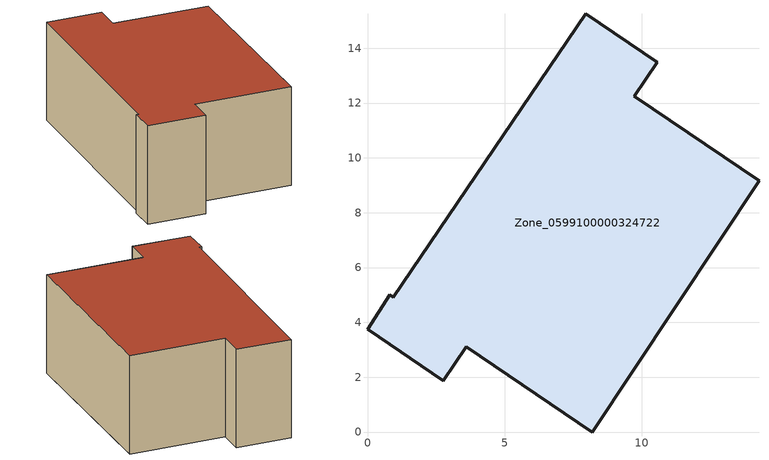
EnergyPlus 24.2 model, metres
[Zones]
Zone_0599100000324722
 floor ground (C_G): 10.57,13.48 9.73,12.24 14.28,9.17 8.19,0 3.6,3.12 2.76,1.88 0,3.75 0.81,5 0.94,4.91 7.96,15.25 z1.13
 wall outside (C_F): 0,3.75 2.76,1.88 3.6,3.12 8.19,0 14.28,9.17 9.73,12.24 10.57,13.48 7.96,15.25 0.94,4.91 0.81,5 0,3.75 z1.13:6.87
 roof outside (C_R): 7.96,15.25 0.94,4.91 0.81,5 0,3.75 2.76,1.88 3.6,3.12 8.19,0 14.28,9.17 9.73,12.24 10.57,13.48 z6.87
[BUILDING]
Pand.0599100000324722: North Axis=0; Terrain=City; Loads Convergence Tolerance Value=0.04; Temperature Convergence Tolerance Value=0.4; Solar Distribution=FullExterior; Maximum Number of Warmup Days=25; Minimum Number of Warmup Days=1
[Site:Location]
Rotterdam.The.Hague.AP_ZH_NLD Design_Conditions: Latitude=51.96; Longitude=4.45; Time Zone=1; Elevation=-4.5
[SITE:GROUNDTEMPERATURE:BUILDINGSURFACE]
18, 18, 18, 18, 18, 18, 18, 18, 18, 18, 18, 18
[MATERIAL] Thermal Absorptance=0.9; Solar Absorptance=0.7; Visible Absorptance=0.7
Name | Roughness | Thickness | Conductivity | Density | Specific Heat
G.TI.1975-1991 | MediumSmooth | 0.15 | 0.288461 | 540 | 1210
F.TI.1975-1991 | Rough | 0.3 | 0.230769 | 1920 | 840
R.TI.1975-1991 | MediumRough | 0.2 | 0.153846 | 1500 | 1000
[CONSTRUCTION]
C_G: G.TI.1975-1991
C_F: F.TI.1975-1991
C_R: R.TI.1975-1991
[ZONE]
Zone_0599100000324722: Type=1; Multiplier=1; Ceiling Height=Autocalculate; Volume=Autocalculate; Floor Area=autocalculate; Part of Total Floor Area=Yes
[ZONEINFILTRATION:DESIGNFLOWRATE]
Infil_Zone_0599100000324722: Zone or ZoneList or Space or SpaceList=Zone_0599100000324722; Schedule=AlwaysOn; Design Flow Rate Calculation Method=Flow/Area; Flow Rate per Floor Area=0.003; Constant Term Coefficient=1; Temperature Term Coefficient=0; Velocity Term Coefficient=0; Velocity Squared Term Coefficient=0
[HVACTEMPLATE:ZONE:IDEALLOADSAIRSYSTEM]
Zone_0599100000324722: Maximum Heating Supply Air Temperature=50; Minimum Cooling Supply Air Temperature=13; Maximum Heating Supply Air Humidity Ratio=0.0156; Minimum Cooling Supply Air Humidity Ratio=0.0077; Heating Limit=NoLimit; Cooling Limit=NoLimit; Dehumidification Control Type=ConstantSensibleHeatRatio; Cooling Sensible Heat Ratio=0.7; Dehumidification Setpoint=60; Humidification Control Type=None; Humidification Setpoint=30; Outdoor Air Method=None; Outdoor Air Flow Rate per Person=0.00944; Outdoor Air Flow Rate per Zone Floor Area=0; Outdoor Air Flow Rate per Zone=0; Demand Controlled Ventilation Type=None; Outdoor Air Economizer Type=NoEconomizer; Heat Recovery Type=None; Sensible Heat Recovery Effectiveness=0.7; Latent Heat Recovery Effectiveness=0.65
[ZONECONTROL:THERMOSTAT]
ThermostatControl_Zone_0599100000324722: Zone or ZoneList=Zone_0599100000324722; Control Type Schedule=DualSetpointControlType; Control 1=Thermostat_Zone_0599100000324722; Temperature Difference Between Cutout And Setpoint=0
[THERMOSTATSETPOINT:DUALSETPOINT]
Thermostat_Zone_0599100000324722: Heating Setpoint Temperature Schedule=HeatingSetpoint_Zone_0599100000324722; Cooling Setpoint Temperature Schedule=CoolingSetpoint_Zone_0599100000324722
[SCHEDULE:COMPACT]
HeatingSetpoint_Zone_0599100000324722: Through: 12/31, For: AllDays, Until: 24:00, 21
CoolingSetpoint_Zone_0599100000324722: Through: 12/31, For: AllDays, Until: 24:00, 24
DualSetpointControlType: Through: 12/31, For: AllDays, Until: 24:00, 4
AlwaysOn: Through: 12/31, For: AllDays, Until: 24:00, 1
